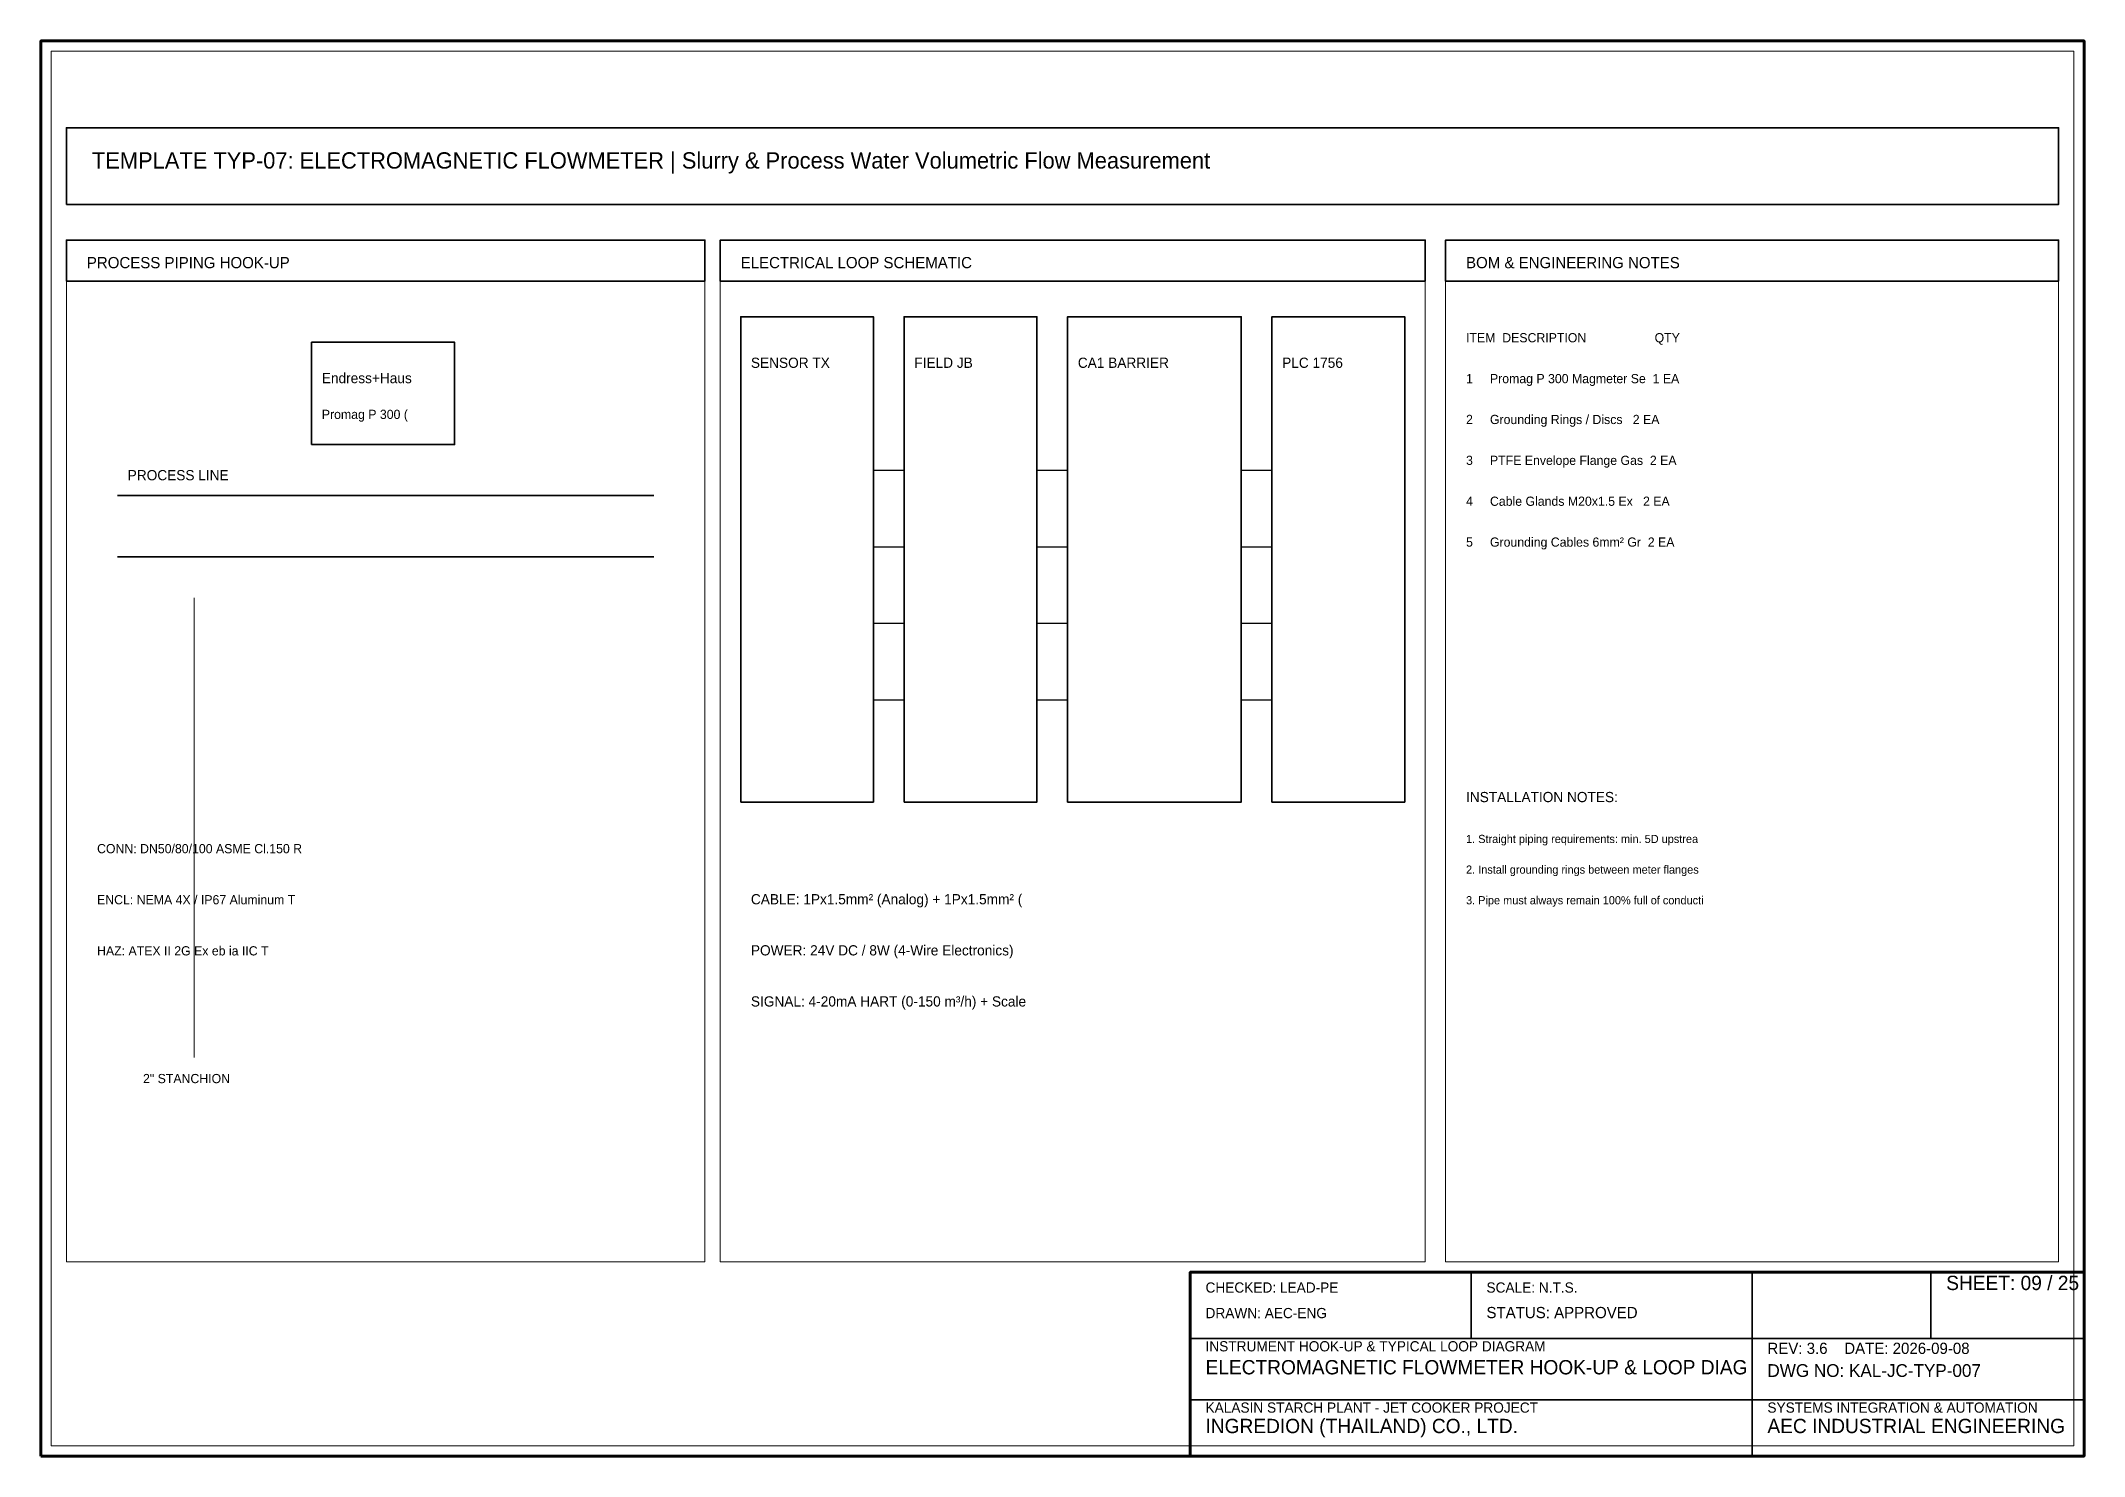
# Model space of a CAD drawing. Header units: millimetres. Extents: x 0 to 400, y 0 to 277.
import ezdxf

# ---------------------------------------------------------------- set-up
doc = ezdxf.new("R2010")
doc.units = ezdxf.units.MM
for name, color, linetype, lineweight in [('0_BORDER', 7, 'Continuous', 70), ('0_TITLE_BLOCK', 4, 'Continuous', 35), ('IE-CABLE', 6, 'Continuous', 25), ('IE-EQUIP', 2, 'Continuous', 35), ('IE-WIRE', 1, 'Continuous', 25), ('NOTATIONS', 8, 'Continuous', 18), ('RELAYS', 30, 'Continuous', 35), ('TER', 3, 'Continuous', 35), ('TEXTS', 7, 'Continuous', 25)]:
    doc.layers.add(name, color=color, linetype=linetype, lineweight=lineweight)

msp = doc.modelspace()

# ---------------------------------------------------------------- linework, layer by layer
at = {"layer": '0_BORDER'}
for points in [[(0, 0), (400, 0), (400, 277), (0, 277)], [(225, 0), (400, 0), (400, 36), (225, 36)]]:
    msp.add_lwpolyline(points, close=True, dxfattribs=at)
at = {"layer": '0_TITLE_BLOCK'}
for p, q in [((280, 23), (280, 36)), ((335, 23), (335, 36)), ((370, 23), (370, 36)), ((225, 23), (400, 23)), ((335, 0), (335, 23)), ((225, 11), (400, 11))]:
    msp.add_line(p, q, dxfattribs=at)
for points in [[(5, 230), (130, 230), (130, 238), (5, 238)], [(133, 230), (271, 230), (271, 238), (133, 238)], [(275, 230), (395, 230), (395, 238), (275, 238)]]:
    msp.add_lwpolyline(points, close=True, dxfattribs=at)
at = {"layer": 'IE-CABLE'}
for p, q in [((195, 193), (201, 193)), ((195, 178), (201, 178)), ((195, 163), (201, 163)), ((195, 148), (201, 148))]:
    msp.add_line(p, q, dxfattribs=at)
at = {"layer": 'IE-EQUIP'}
for p, q in [((15, 188), (120, 188)), ((15, 176), (120, 176))]:
    msp.add_line(p, q, dxfattribs=at)
for points in [[(5, 245), (395, 245), (395, 260), (5, 260)], [(137, 128), (163, 128), (163, 223), (137, 223)], [(241, 128), (267, 128), (267, 223), (241, 223)], [(53, 198), (81, 198), (81, 218), (53, 218)]]:
    msp.add_lwpolyline(points, close=True, dxfattribs=at)
at = {"layer": 'IE-WIRE'}
for p, q in [((163, 193), (169, 193)), ((235, 193), (241, 193)), ((163, 178), (169, 178)), ((235, 178), (241, 178)), ((163, 163), (169, 163)), ((235, 163), (241, 163)), ((163, 148), (169, 148)), ((235, 148), (241, 148))]:
    msp.add_line(p, q, dxfattribs=at)
at = {"layer": 'NOTATIONS'}
msp.add_line((30, 78), (30, 168), dxfattribs=at)
for points in [[(2, 2), (398, 2), (398, 275), (2, 275)], [(5, 38), (130, 38), (130, 238), (5, 238)], [(133, 38), (271, 38), (271, 238), (133, 238)], [(275, 38), (395, 38), (395, 238), (275, 238)]]:
    msp.add_lwpolyline(points, close=True, dxfattribs=at)
at = {"layer": 'RELAYS'}
msp.add_lwpolyline([(201, 128), (235, 128), (235, 223), (201, 223)], close=True, dxfattribs=at)
at = {"layer": 'TER'}
msp.add_lwpolyline([(169, 128), (195, 128), (195, 223), (169, 223)], close=True, dxfattribs=at)

# ---------------------------------------------------------------- texts
at = {"layer": '0_TITLE_BLOCK'}
for s, height, p in [('TEMPLATE TYP-07: ELECTROMAGNETIC FLOWMETER | Slurry & Process Water Volumetric Flow Measurement', 3.2, (10, 252)), ('PROCESS PIPING HOOK-UP', 2.2, (9, 232.5)), ('ELECTRICAL LOOP SCHEMATIC', 2.2, (137, 232.5)), ('BOM & ENGINEERING NOTES', 2.2, (279, 232.5)), ('ITEM  DESCRIPTION                    QTY', 1.8, (279, 218)), ('INSTALLATION NOTES:', 2, (279, 128)), ('SHEET: 09 / 25', 2.8, (373, 32.5)), ('STATUS: APPROVED', 2.2, (283, 27)), ('ELECTROMAGNETIC FLOWMETER HOOK-UP & LOOP DIAG', 2.8, (228, 16)), ('INGREDION (THAILAND) CO., LTD.', 2.8, (228, 4.5)), ('AEC INDUSTRIAL ENGINEERING', 2.8, (338, 4.5))]:
    msp.add_text(s, height=height, dxfattribs=at).set_placement(p)
at = {"layer": 'IE-CABLE'}
msp.add_text('CABLE: 1Px1.5mm² (Analog) + 1Px1.5mm² (', height=2, dxfattribs=at).set_placement((139, 108))
at = {"layer": 'NOTATIONS'}
for s, height, p in [('Promag P 300 (', 1.8, (55, 203)), ('1. Straight piping requirements: min. 5D upstrea', 1.6, (279, 120)), ('2. Install grounding rings between meter flanges', 1.6, (279, 114)), ('3. Pipe must always remain 100% full of conducti', 1.6, (279, 108)), ('2" STANCHION', 1.8, (20, 73))]:
    msp.add_text(s, height=height, dxfattribs=at).set_placement(p)
at = {"layer": 'TER'}
msp.add_text('FIELD JB', height=2, dxfattribs=at).set_placement((171, 213))
at = {"layer": 'TEXTS'}
for s, height, p in [('Endress+Haus', 2, (55, 210)), ('SENSOR TX', 2, (139, 213)), ('CA1 BARRIER', 2, (203, 213)), ('PLC 1756', 2, (243, 213)), ('1     Promag P 300 Magmeter Se  1 EA', 1.8, (279, 210)), ('2     Grounding Rings / Discs   2 EA', 1.8, (279, 202)), ('PROCESS LINE', 2, (17, 191)), ('3     PTFE Envelope Flange Gas  2 EA', 1.8, (279, 194)), ('4     Cable Glands M20x1.5 Ex   2 EA', 1.8, (279, 186)), ('5     Grounding Cables 6mm² Gr  2 EA', 1.8, (279, 178)), ('CONN: DN50/80/100 ASME Cl.150 R', 1.8, (11, 118)), ('ENCL: NEMA 4X / IP67 Aluminum T', 1.8, (11, 108)), ('POWER: 24V DC / 8W (4-Wire Electronics)', 2, (139, 98)), ('HAZ: ATEX II 2G Ex eb ia IIC T', 1.8, (11, 98)), ('SIGNAL: 4-20mA HART (0-150 m³/h) + Scale', 2, (139, 88)), ('CHECKED: LEAD-PE', 2, (228, 32)), ('SCALE: N.T.S.', 2, (283, 32)), ('DRAWN: AEC-ENG', 2, (228, 27)), ('INSTRUMENT HOOK-UP & TYPICAL LOOP DIAGRAM', 2, (228, 20.5)), ('REV: 3.6    DATE: 2026-09-08', 2.2, (338, 20)), ('DWG NO: KAL-JC-TYP-007', 2.5, (338, 15.5)), ('KALASIN STARCH PLANT - JET COOKER PROJECT', 2, (228, 8.5)), ('SYSTEMS INTEGRATION & AUTOMATION', 2, (338, 8.5))]:
    msp.add_text(s, height=height, dxfattribs=at).set_placement(p)

doc.saveas('drawing.dxf')
